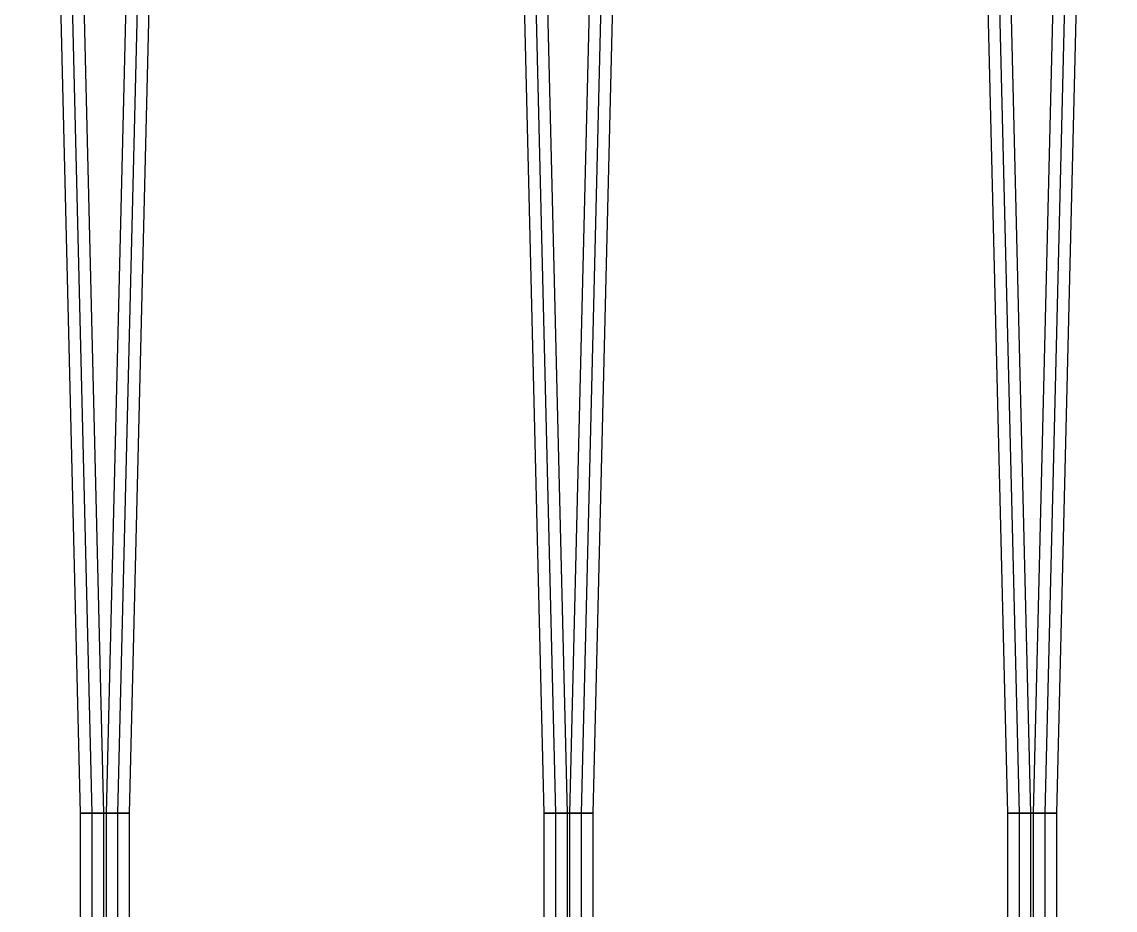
# Model space of a CAD drawing. Extents: x -11 to 251, y -478 to 442.
# Drawn here: x -10.8 to 130.8, y 97.5 to 212.5 of the extents above; entities that cross this region are included whole.
import ezdxf

# ---------------------------------------------------------------- set-up
doc = ezdxf.new("R2010")
doc.units = 0

msp = doc.modelspace()

# ---------------------------------------------------------------- linework, layer by layer
at = {"layer": 'HBSiProtectLayer'}
for points in [[(1.6865, 110), (9.254, 421), (9.254, 440.987), (-9.254, 440.987), (-9.254, 421), (-1.6865, 110)], [(61.6865, 110), (69.254, 421), (69.254, 440.987), (50.746, 440.987), (50.746, 421), (58.3135, 110)], [(121.6865, 110), (129.254, 421), (129.254, 440.987), (110.746, 440.987), (110.746, 421), (118.3135, 110)], [(-1.6865, -110), (1.6865, -110), (1.6865, 110), (-1.6865, 110)], [(58.3135, -110), (61.6865, -110), (61.6865, 110), (58.3135, 110)], [(118.3135, -110), (121.6865, -110), (121.6865, 110), (118.3135, 110)]]:
    msp.add_lwpolyline(points, close=True, dxfattribs=at)
at = {"layer": 'NegLayer'}
for points in [[(3.1865, 110), (10.754, 421), (10.754, 442.487), (-10.754, 442.487), (-10.754, 421), (-3.1865, 110)], [(63.1865, 110), (70.754, 421), (70.754, 442.487), (49.246, 442.487), (49.246, 421), (56.8135, 110)], [(123.1865, 110), (130.754, 421), (130.754, 442.487), (109.246, 442.487), (109.246, 421), (116.8135, 110)], [(3.1865, 110), (-3.1865, 110), (-3.1865, 86.388), (3.1865, 86.388)], [(63.1865, 110), (56.8135, 110), (56.8135, 86.388), (63.1865, 86.388)], [(123.1865, 110), (116.8135, 110), (116.8135, 86.388), (123.1865, 86.388)]]:
    msp.add_lwpolyline(points, close=True, dxfattribs=at)
at = {"layer": 'SiLayer'}
for points in [[(0.1865, 110), (7.754, 421), (7.754, 439.487), (-7.754, 439.487), (-7.754, 421), (-0.1865, 110)], [(60.1865, 110), (67.754, 421), (67.754, 439.487), (52.246, 439.487), (52.246, 421), (59.8135, 110)], [(120.1865, 110), (127.754, 421), (127.754, 439.487), (112.246, 439.487), (112.246, 421), (119.8135, 110)], [(0.1865, 110), (-0.1865, 110), (-0.1865, 86.388), (0.1865, 86.388)], [(60.1865, 110), (59.8135, 110), (59.8135, 86.388), (60.1865, 86.388)], [(120.1865, 110), (119.8135, 110), (119.8135, 86.388), (120.1865, 86.388)]]:
    msp.add_lwpolyline(points, close=True, dxfattribs=at)

doc.saveas('drawing.dxf')
